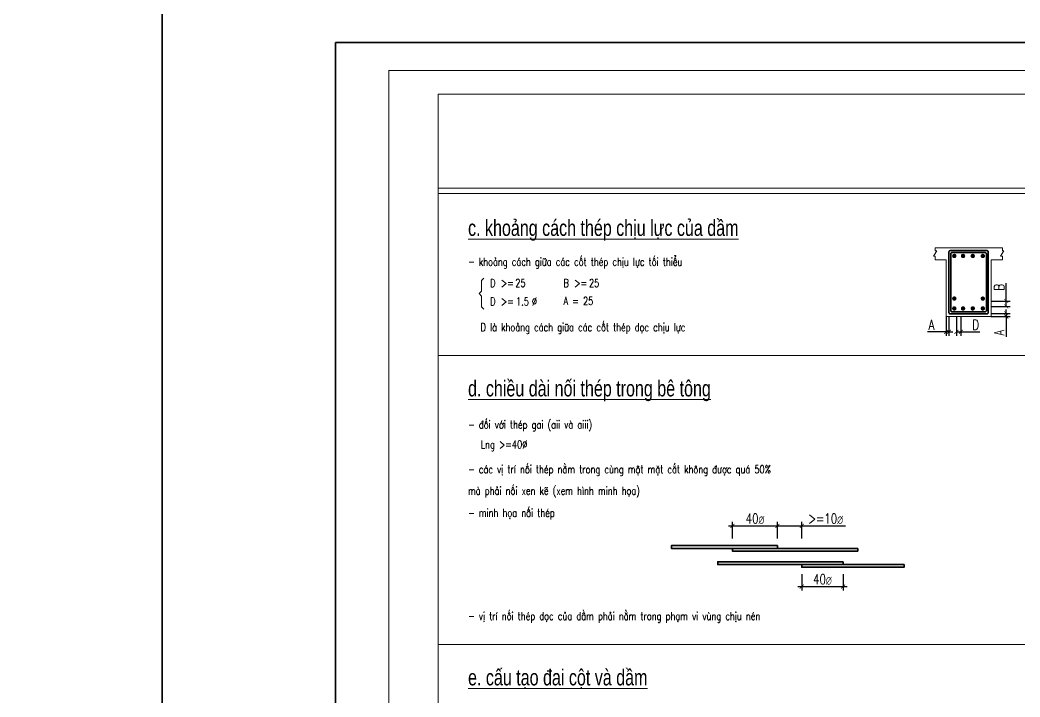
# Model space of a CAD drawing. Extents: x -2098986 to 943, y -1296280 to 73591.
# Drawn here: x -1700115 to -1675128, y -1034016 to -1017093 of the extents above; entities that cross this region are included whole.
import ezdxf
from ezdxf.enums import TextEntityAlignment as Align

# ---------------------------------------------------------------- set-up
doc = ezdxf.new("R2010")
doc.units = 0
doc.header["$LTSCALE"] = 150
doc.header["$PDMODE"] = 35
doc.layers.get('Defpoints').update_dxf_attribs({"lineweight": 18})
for name, color, linetype, lineweight in [('05.Text', 253, 'Continuous', 18), ('11.Khung bo', 32, 'Continuous', 50), ('12.Khung', 36, 'Continuous', 25), ('KCVN-THAY', 7, 'Continuous', 25), ('LS-DIM', 251, 'Continuous', 13), ('LS-TEXT', 60, 'Continuous', 20), ('LS-THAY', 7, 'Continuous', 20), ('LS-THEP', 3, 'Continuous', 35)]:
    doc.layers.add(name, color=color, linetype=linetype, lineweight=lineweight)
doc.layers.add('DIM', color=1, linetype='Continuous')
doc.layers.add('Tpl_Bound', color=1, linetype='Continuous', plot=False)
doc.styles.add('KCVN-LEADER', font='vnromadi.shx', dxfattribs={"width": 0.7, "height": 4})
doc.styles.add('ROMANS', font='ROMANS.shx', dxfattribs={"width": 0.75, "bigfont": 'VNS.shx'})
doc.styles.add('vnsimpli', font='vnsimli.shx', dxfattribs={"width": 0.75})
doc.dimstyles.new('D100(250)', dxfattribs={"dimtxt": 250, "dimasz": 100, "dimexe": 100, "dimexo": 0, "dimgap": 50, "dimtad": 1, "dimdec": 0, "dimdsep": 46, "dimtxsty": 'vnsimpli', "dimblk": 'ARCHTICK', "dimcen": 1, "dimdle": 100, "dimclrd": 256, "dimclre": 256, "dimclrt": 60, "dimadec": 0, "dimazin": 0, "dimtfac": 1, "dimtdec": 0, "dimtix": 1, "dimtmove": 0, "dimatfit": 3, "dimfxl": 1, "dimarcsym": 0})

# ---------------------------------------------------------------- blocks, each defined once
blk = doc.blocks.new('*U4')
at = {"layer": 'KCVN-THAY', "color": 140}
blk.add_lwpolyline([(214871.76, 86966.68), (215381.8, 86966.68), (215381.8, 86579.68), (214871.76, 86579.68)], close=True, dxfattribs=at)
blk = doc.blocks.new('_ArchTick')
at = {"layer": 'DIM', "color": 0, "const_width": 0.15}
blk.add_lwpolyline([(-0.5, -0.5), (0.5, 0.5)], dxfattribs=at)
blk = doc.blocks.new('*D109')
at = {"layer": 'Defpoints', "color": 0, "transparency": 16777216}
for p in [(-1680582, -1030942), (-1679548, -1030942), (-1679548, -1031257)]:
    blk.add_point(p, dxfattribs=at)
at = {"layer": 'LS-DIM', "lineweight": -2, "transparency": 16777216}
for p, q in [((-1680582, -1030942), (-1680582, -1031357)), ((-1679548, -1030942), (-1679548, -1031357)), ((-1680682, -1031257), (-1679448, -1031257))]:
    blk.add_line(p, q, dxfattribs=at)
at = {"layer": 'LS-DIM', "lineweight": -2, "transparency": 16777216, "xscale": 100, "yscale": 100, "zscale": 100, "rotation": 180}
blk.add_blockref('_ArchTick', (-1680582, -1031257), dxfattribs=at)
at = {"layer": 'LS-DIM', "lineweight": -2, "transparency": 16777216, "xscale": 100, "yscale": 100, "zscale": 100}
blk.add_blockref('_ArchTick', (-1679548, -1031257), dxfattribs=at)
at = {"layer": 'LS-DIM', "color": 60, "transparency": 16777216, "insert": (-1680065, -1031079), "char_height": 250, "attachment_point": 5, "style": 'vnsimpli'}
blk.add_mtext('40{\\fSymbol|b0|i0|c2|p18;\\H0.75x;Æ}', dxfattribs=at)
blk = doc.blocks.new('*D110')
at = {"layer": 'Defpoints', "color": 0, "transparency": 16777216}
for p in [(-1676974, -1024506), (-1676904, -1024506), (-1676974, -1024887)]:
    blk.add_point(p, dxfattribs=at)
at = {"layer": 'LS-DIM', "lineweight": -2, "transparency": 16777216}
for p, q in [((-1676974, -1024506), (-1676974, -1024987)), ((-1676904, -1024506), (-1676904, -1024987)), ((-1676974, -1024887), (-1677442, -1024887)), ((-1676904, -1024887), (-1676974, -1024887)), ((-1676904, -1024887), (-1676804, -1024887))]:
    blk.add_line(p, q, dxfattribs=at)
at = {"layer": 'LS-DIM', "lineweight": -2, "transparency": 16777216, "xscale": 100, "yscale": 100, "zscale": 100}
blk.add_blockref('_ArchTick', (-1676974, -1024887), dxfattribs=at)
at = {"layer": 'LS-DIM', "lineweight": -2, "transparency": 16777216, "xscale": 100, "yscale": 100, "zscale": 100, "rotation": 180}
blk.add_blockref('_ArchTick', (-1676904, -1024887), dxfattribs=at)
at = {"layer": 'LS-DIM', "color": 60, "transparency": 16777216, "insert": (-1677338, -1024712), "char_height": 250, "attachment_point": 5, "style": 'vnsimpli'}
blk.add_mtext('A', dxfattribs=at)
blk = doc.blocks.new('*D111')
at = {"layer": 'Defpoints', "color": 0, "transparency": 16777216}
for p in [(-1680582, -1029739), (-1681188, -1030054), (-1680582, -1030054)]:
    blk.add_point(p, dxfattribs=at)
at = {"layer": 'LS-DIM', "lineweight": -2, "transparency": 16777216}
for p, q in [((-1681188, -1030054), (-1681188, -1029639)), ((-1680582, -1030054), (-1680582, -1029639)), ((-1681288, -1029739), (-1680582, -1029739)), ((-1680582, -1029739), (-1679485, -1029739))]:
    blk.add_line(p, q, dxfattribs=at)
at = {"layer": 'LS-DIM', "lineweight": -2, "transparency": 16777216, "xscale": 100, "yscale": 100, "zscale": 100, "rotation": 180}
blk.add_blockref('_ArchTick', (-1681188, -1029739), dxfattribs=at)
at = {"layer": 'LS-DIM', "lineweight": -2, "transparency": 16777216, "xscale": 100, "yscale": 100, "zscale": 100}
blk.add_blockref('_ArchTick', (-1680582, -1029739), dxfattribs=at)
at = {"layer": 'LS-DIM', "color": 60, "transparency": 16777216, "insert": (-1679984, -1029561), "char_height": 250, "attachment_point": 5, "style": 'vnsimpli'}
blk.add_mtext('>=10\\fSymbol|b0|i0|c2|p18;\\H189;Æ', dxfattribs=at)
blk = doc.blocks.new('*D112')
at = {"layer": 'Defpoints', "color": 0, "transparency": 16777216}
for p in [(-1681188, -1029739), (-1682313, -1030054), (-1681188, -1030054)]:
    blk.add_point(p, dxfattribs=at)
at = {"layer": 'LS-DIM', "lineweight": -2, "transparency": 16777216}
for p, q in [((-1682313, -1030054), (-1682313, -1029639)), ((-1681188, -1030054), (-1681188, -1029639)), ((-1682413, -1029739), (-1681088, -1029739))]:
    blk.add_line(p, q, dxfattribs=at)
at = {"layer": 'LS-DIM', "lineweight": -2, "transparency": 16777216, "xscale": 100, "yscale": 100, "zscale": 100, "rotation": 180}
blk.add_blockref('_ArchTick', (-1682313, -1029739), dxfattribs=at)
at = {"layer": 'LS-DIM', "lineweight": -2, "transparency": 16777216, "xscale": 100, "yscale": 100, "zscale": 100}
blk.add_blockref('_ArchTick', (-1681188, -1029739), dxfattribs=at)
at = {"layer": 'LS-DIM', "color": 60, "transparency": 16777216, "insert": (-1681750, -1029561), "char_height": 250, "attachment_point": 5, "style": 'vnsimpli'}
blk.add_mtext('40{\\fSymbol|b0|i0|c2|p18;\\H0.75x;Æ}', dxfattribs=at)
blk = doc.blocks.new('*D115')
at = {"layer": 'Defpoints', "color": 0, "transparency": 16777216}
for p in [(-1675853, -1024118), (-1675853, -1024251), (-1675472, -1024251)]:
    blk.add_point(p, dxfattribs=at)
at = {"layer": 'LS-DIM', "lineweight": -2, "transparency": 16777216}
for p, q in [((-1675472, -1024118), (-1675472, -1023672)), ((-1675853, -1024118), (-1675372, -1024118)), ((-1675472, -1024251), (-1675472, -1024018)), ((-1675853, -1024251), (-1675372, -1024251))]:
    blk.add_line(p, q, dxfattribs=at)
at = {"layer": 'LS-DIM', "lineweight": -2, "transparency": 16777216, "xscale": 100, "yscale": 100, "zscale": 100}
for p, rotation in [((-1675472, -1024118), 90), ((-1675472, -1024251), 270)]:
    blk.add_blockref('_ArchTick', p, dxfattribs=dict(at, rotation=rotation))
at = {"layer": 'LS-DIM', "color": 60, "transparency": 16777216, "insert": (-1675647, -1023776), "char_height": 250, "attachment_point": 5, "rotation": 90, "style": 'vnsimpli'}
blk.add_mtext('B', dxfattribs=at)
blk = doc.blocks.new('*D116')
at = {"layer": 'Defpoints', "color": 0, "transparency": 16777216}
for p in [(-1675853, -1024427), (-1675853, -1024506), (-1675472, -1024506)]:
    blk.add_point(p, dxfattribs=at)
at = {"layer": 'LS-DIM', "lineweight": -2, "transparency": 16777216}
for p, q in [((-1675853, -1024427), (-1675372, -1024427)), ((-1675472, -1024427), (-1675472, -1024327)), ((-1675472, -1024427), (-1675472, -1024506)), ((-1675853, -1024506), (-1675372, -1024506)), ((-1675472, -1024506), (-1675472, -1025014))]:
    blk.add_line(p, q, dxfattribs=at)
at = {"layer": 'LS-DIM', "lineweight": -2, "transparency": 16777216, "xscale": 100, "yscale": 100, "zscale": 100}
for p, rotation in [((-1675472, -1024427), 270), ((-1675472, -1024506), 90)]:
    blk.add_blockref('_ArchTick', p, dxfattribs=dict(at, rotation=rotation))
at = {"layer": 'LS-DIM', "color": 60, "transparency": 16777216, "insert": (-1675647, -1024910), "char_height": 250, "attachment_point": 5, "rotation": 90, "style": 'vnsimpli'}
blk.add_mtext('A', dxfattribs=at)
blk = doc.blocks.new('*D117')
at = {"layer": 'Defpoints', "color": 0, "transparency": 16777216}
for p in [(-1676716, -1024506), (-1676606, -1024506), (-1676716, -1024887)]:
    blk.add_point(p, dxfattribs=at)
at = {"layer": 'LS-DIM', "lineweight": -2, "transparency": 16777216}
for p, q in [((-1676716, -1024506), (-1676716, -1024987)), ((-1676606, -1024506), (-1676606, -1024987)), ((-1676716, -1024887), (-1676506, -1024887)), ((-1676606, -1024887), (-1676133, -1024887))]:
    blk.add_line(p, q, dxfattribs=at)
at = {"layer": 'LS-DIM', "lineweight": -2, "transparency": 16777216, "xscale": 100, "yscale": 100, "zscale": 100, "rotation": 180}
blk.add_blockref('_ArchTick', (-1676716, -1024887), dxfattribs=at)
at = {"layer": 'LS-DIM', "lineweight": -2, "transparency": 16777216, "xscale": 100, "yscale": 100, "zscale": 100}
blk.add_blockref('_ArchTick', (-1676606, -1024887), dxfattribs=at)
at = {"layer": 'LS-DIM', "color": 60, "transparency": 16777216, "insert": (-1676237, -1024712), "char_height": 250, "attachment_point": 5, "style": 'vnsimpli'}
blk.add_mtext('D', dxfattribs=at)
blk = doc.blocks.new('100')
at = {"layer": '11.Khung bo', "const_width": 26.7}
blk.add_lwpolyline([(1860913, -945240), (1860913, -916940), (1896063, -916940), (1896063, -945240)], close=True, dxfattribs=at)
blk.add_lwpolyline([(1860913, -945240), (1860913, -916940), (1896063, -916940), (1896063, -945240)], close=True, dxfattribs=at)
blk.add_lwpolyline([(1860913, -945240), (1860913, -916940), (1896063, -916940), (1896063, -945240)], close=True, dxfattribs=at)
at = {"layer": '12.Khung'}
blk.add_lwpolyline([(1901579, -945940), (1901579, -916240), (1859580, -916240), (1859580, -945940)], close=True, dxfattribs=at)
blk.add_lwpolyline([(1901579, -945940), (1901579, -916240), (1859580, -916240), (1859580, -945940)], close=True, dxfattribs=at)
blk.add_lwpolyline([(1901579, -945940), (1901579, -916240), (1859580, -916240), (1859580, -945940)], close=True, dxfattribs=at)

msp = doc.modelspace()

# ---------------------------------------------------------------- linework, layer by layer
at = {"layer": 'LS-DIM'}
for points in [[(-1677245.8, -1023087.9), (-1677245.8, -1022996.7), (-1677291.2, -1022996.7), (-1677204.7, -1022859.4), (-1677245.8, -1022859.4), (-1677245.8, -1022788.1)], [(-1675569.5, -1023087.9), (-1675569.5, -1022996.7), (-1675614.9, -1022996.7), (-1675528.5, -1022859.4), (-1675569.5, -1022859.4), (-1675569.5, -1022788.1)]]:
    msp.add_lwpolyline(points, dxfattribs=at)
at = {"layer": 'LS-TEXT'}
msp.add_lwpolyline([(-1688528.8, -1024317.8), (-1688583.4, -1024259.7), (-1688583.4, -1023994.3), (-1688642.9, -1023931.1), (-1688583.4, -1023867.8), (-1688583.4, -1023602.4), (-1688528.8, -1023544.3)], dxfattribs=at)
at = {"layer": 'LS-THAY'}
for p, q in [((-1689670.4, -1021297), (-1656781, -1021297)), ((-1689670.4, -1021427.1), (-1656781, -1021427.1)), ((-1677245.8, -1022788.1), (-1675569.5, -1022788.1)), ((-1677245.8, -1023087.9), (-1676973.6, -1023087.9)), ((-1676973.6, -1024506.2), (-1676973.6, -1023087.9)), ((-1675852.7, -1023087.9), (-1675569.5, -1023087.9)), ((-1675852.7, -1024506.2), (-1675852.7, -1023087.9)), ((-1676973.6, -1024506.2), (-1675852.7, -1024506.2)), ((-1689670.4, -1025476.9), (-1673225.7, -1025476.9)), ((-1689670.4, -1032705.3), (-1673225.7, -1032705.3))]:
    msp.add_line(p, q, dxfattribs=at)
msp.add_lwpolyline([(-1689670.4, -1018944.3), (-1656781, -1018944.3), (-1656781, -1046311.5), (-1689670.4, -1046311.5)], close=True, dxfattribs=at)
at = {"layer": 'LS-THEP'}
for points in [[(-1676903.8, -1022888.7), (-1676903.8, -1024405.6, 0.4142136), (-1676873, -1024436.4), (-1675953.4, -1024436.4, 0.4142136), (-1675922.5, -1024405.6), (-1675922.5, -1022888.7, 0.4142136), (-1675953.4, -1022857.9), (-1676873, -1022857.9, 0.4142136)], [(-1675969.3, -1022935.2, 0.4142136), (-1675999.8, -1022904.6), (-1676826.5, -1022904.6, 0.4142136), (-1676857.1, -1022935.2), (-1676857.1, -1024359.2, 0.4142136), (-1676826.5, -1024389.7), (-1675999.8, -1024389.7, 0.4142136), (-1675969.3, -1024359.2)]]:
    msp.add_lwpolyline(points, format="xyb", close=True, dxfattribs=at)
at = {"layer": 'LS-THEP', "color": 3, "const_width": 54.7}
for points in [[(-1676742, -1022991.5, 1), (-1676796.7, -1022991.5, 1)], [(-1676524.3, -1022991.5, 1), (-1676579, -1022991.5, 1)], [(-1676280.9, -1022991.5, 1), (-1676335.6, -1022991.5, 1)], [(-1676084.3, -1022991.5, -1), (-1676029.6, -1022991.5, -1)], [(-1676742, -1024056.9, -1), (-1676796.7, -1024056.9, -1)], [(-1676084.3, -1024056.9, 1), (-1676029.6, -1024056.9, 1)], [(-1676742, -1024302.8, -1), (-1676796.7, -1024302.8, -1)], [(-1676524.3, -1024302.8, -1), (-1676579, -1024302.8, -1)], [(-1676280.9, -1024302.8, -1), (-1676335.6, -1024302.8, -1)], [(-1676084.3, -1024302.8, 1), (-1676029.6, -1024302.8, 1)]]:
    msp.add_lwpolyline(points, format="xyb", close=True, dxfattribs=at)
at = {"layer": 'LS-THEP'}
for points in [[(-1681188.1, -1030230.5), (-1681188.1, -1030299.5), (-1683838.1, -1030299.5), (-1683838.1, -1030230.5)], [(-1679181.2, -1030299.5), (-1679181.2, -1030368.5), (-1682312.7, -1030368.5), (-1682312.7, -1030299.5)], [(-1679548.2, -1030636.1), (-1679548.2, -1030705.1), (-1682679.7, -1030705.1), (-1682679.7, -1030636.1)], [(-1678022.8, -1030705.1), (-1678022.8, -1030774.1), (-1680581.7, -1030774.1), (-1680581.7, -1030705.1)]]:
    msp.add_lwpolyline(points, close=True, dxfattribs=at)
at = {"layer": 'Tpl_Bound', "color": 1}
msp.add_lwpolyline([(-1692231.6, -1047355.5), (-1692231.6, -1017655.5), (-1650231.6, -1017655.5), (-1650231.6, -1047355.5)], close=True, dxfattribs=at)

# ---------------------------------------------------------------- block references
at = {"layer": '05.Text', "xscale": 1.000009185772931, "yscale": 1.000009185772931, "zscale": 1.000009185772931}
msp.add_blockref('100', (-3551828.3, -101407), dxfattribs=at)
at = {"layer": 'Defpoints', "xscale": 100, "yscale": 100, "zscale": 100}
for p in [(-23234746.6, -9709742.8), (-23183742.3, -9709742.8), (-23183742.3, -9709742.8)]:
    msp.add_blockref('*U4', p, dxfattribs=at)

# ---------------------------------------------------------------- texts
at = {"layer": 'LS-TEXT', "color": 60, "style": 'KCVN-LEADER', "width": 0.75}
for s, p in [('%%Uc. kho¶ng c¸ch thÐp chÞu lùc cña dÇm', (-1688919.8, -1022290.4)), ('%%Ud. chiÒu dµi nèi thÐp trong bª t«ng', (-1688919.8, -1026302)), ('%%Ue. cÊu t¹o ®ai cét vµ dÇm', (-1688919.8, -1033525.5))]:
    msp.add_text(s, height=400, dxfattribs=at).set_placement(p, align=Align.MIDDLE_LEFT)
at = {"layer": 'LS-TEXT', "style": 'vnsimpli', "width": 0.75}
for s, p in [('- kho¶ng c¸ch gi÷a c¸c cèt thÐp chÞu lùc tèi thiÓu', (-1688919.8, -1023136.2)), ('D lµ kho¶ng c¸ch gi÷a c¸c cèt thÐp däc chÞu lùc', (-1688606.9, -1024773.4)), ('- ®èi víi thÐp gai (aii vµ aiii)', (-1688919.8, -1027207.7)), ('- c¸c vÞ trÝ nèi thÐp n»m trong cïng mét mÆt c¾t kh«ng ®\xadîc qu¸ 50%%%', (-1688919.8, -1028324.3)), ('mµ ph¶i nèi xen kÏ (xem h×nh minh häa)', (-1688919.8, -1028859)), ('- minh häa nèi thÐp', (-1688919.8, -1029412.6)), ('- vÞ trÝ nèi thÐp däc cña dÇm ph¶i n»m trong ph¹m vi vïng chÞu nÐn', (-1688919.8, -1031991.7))]:
    msp.add_text(s, height=200, dxfattribs=at).set_placement(p, align=Align.MIDDLE_LEFT)
at = {"layer": 'LS-TEXT', "width": 0.75}
for s, style, p in [('D ', 'vnsimpli', (-1688368, -1023767.7)), ('>=', 'vnsimpli', (-1688099.6, -1023767.7)), (' 25', 'vnsimpli', (-1687843.2, -1023767.7)), ('B ', 'vnsimpli', (-1686535.3, -1023767.7)), ('>=', 'vnsimpli', (-1686266.9, -1023767.7)), (' 25', 'vnsimpli', (-1686000.8, -1023767.7)), ('D ', 'vnsimpli', (-1688368, -1024227)), ('>=', 'vnsimpli', (-1688099.6, -1024227)), (' 1.5', 'vnsimpli', (-1687822.6, -1024227)), ('%%C', 'vnsimpli', (-1687325.1, -1024227)), ('A = 25', 'vnsimpli', (-1686535.3, -1024216.4)), ('Lng >=40%%C ', 'ROMANS', (-1688602.3, -1027802.5))]:
    msp.add_text(s, height=200, dxfattribs=dict(at, style=style)).set_placement(p)

# ---------------------------------------------------------------- dimensions: what is measured, and where the dimension line sits
at = {"layer": 'LS-DIM'}
for base, p1, p2, angle, text, picture, middle in [((-1675472.2, -1024250.6), (-1675852.7, -1024118), (-1675852.7, -1024250.6), 90, 'B', '*D115', (-1675472.2, -1023776)), ((-1675472.2, -1024506.2), (-1675852.7, -1024427.4), (-1675852.7, -1024506.2), 90, 'A', '*D116', (-1675472.2, -1024910)), ((-1681188.1, -1029739.1), (-1682312.7, -1030053.5), (-1681188.1, -1030053.5), 180, '40{\\fSymbol|b0|i0|c2|p18;\\H0.75x;Æ}', '*D112', (-1681750.4, -1029739.1)), ((-1680581.7, -1029739.1), (-1681188.1, -1030053.5), (-1680581.7, -1030053.5), 180, '>=10\\fSymbol|b0|i0|c2|p18;\\H189;Æ', '*D111', (-1679983.5, -1029739.1)), ((-1679548.2, -1031256.9), (-1680581.7, -1030942.5), (-1679548.2, -1030942.5), 180, '40{\\fSymbol|b0|i0|c2|p18;\\H0.75x;Æ}', '*D109', (-1680065, -1031256.9))]:
    dim = msp.add_linear_dim(base=base, p1=p1, p2=p2, angle=angle, text=text, dimstyle='D100(250)', dxfattribs=at)
    dim.commit()
    dim.dimension.update_dxf_attribs({"geometry": picture, "text_midpoint": middle, "dimtype": 160})
for base, p1, p2, text, picture, middle in [((-1676973.6, -1024886.8), (-1676903.8, -1024506.2), (-1676973.6, -1024506.2), 'A', '*D110', (-1677338.3, -1024886.8)), ((-1676716.1, -1024886.8), (-1676606.2, -1024506.2), (-1676716.1, -1024506.2), 'D', '*D117', (-1676236.7, -1024886.8))]:
    dim = msp.add_linear_dim(base=base, p1=p1, p2=p2, text=text, dimstyle='D100(250)', dxfattribs=at)
    dim.commit()
    dim.dimension.update_dxf_attribs({"geometry": picture, "text_midpoint": middle, "dimtype": 160})

doc.saveas('drawing.dxf')
